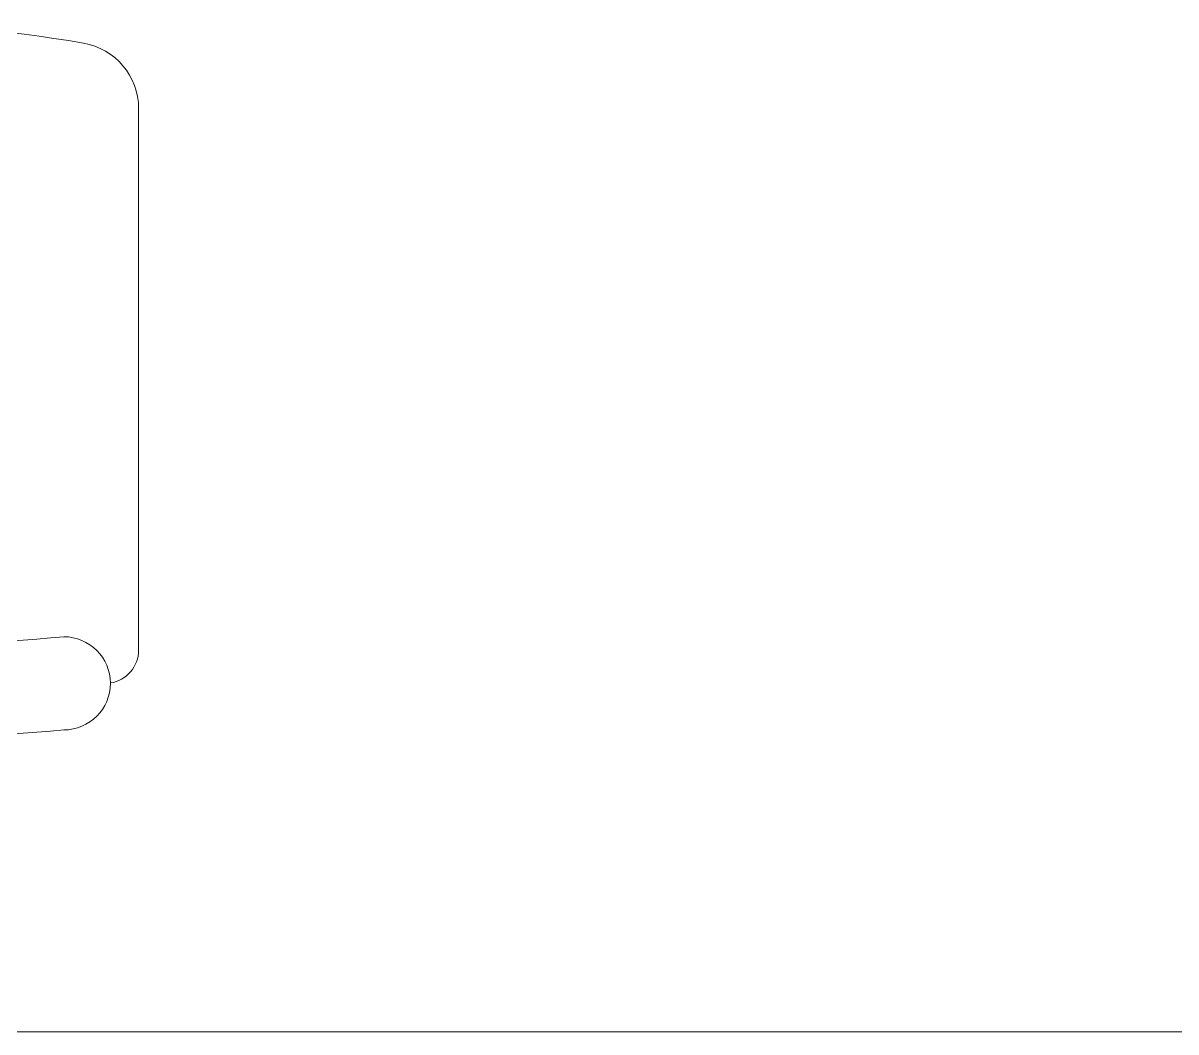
# Model space of a CAD drawing. Header units: inches. Extents: x -12418 to 57169, y -29325 to 19878.
# Drawn here: x 15936 to 16805, y -4067 to -3307 of the extents above; entities that cross this region are included whole.
import ezdxf

# ---------------------------------------------------------------- set-up
doc = ezdxf.new("R2010")
doc.units = ezdxf.units.IN
doc.header["$LTSCALE"] = 25
doc.header["$MEASUREMENT"] = 0
doc.linetypes.add('DASHDOT', pattern=[25.4, 12.7, -6.35, 0, -6.35])
doc.layers.get('0').update_dxf_attribs({"color": 8})
for name, color, linetype, lineweight in [('00-Ground Floor$0$LOADING', 253, 'Continuous', 5), ('00-Ground Floor$0$Walls', 251, 'Continuous', 5), ('E-LITE-CLNG-CNDT', 6, 'DASHDOT', 35)]:
    doc.layers.add(name, color=color, linetype=linetype, lineweight=lineweight)

# ---------------------------------------------------------------- blocks, each defined once
blk = doc.blocks.new('00-Ground Floor$0$GF21021-P')
for p, q in [((-0.22069, 0.47563), (-0.22069, 0.0675)), ((0.2205, 0.47563), (0.2205, 0.0675))]:
    blk.add_line(p, q)
for centre, radius, start, end in [((-0.0001, -0.52948), 1.06948, 80.36712, 99.63288), ((-0.17069, 0.47563), 0.05, 99.63288, 180), ((0.1705, 0.47563), 0.05, 0, 80.36712), ((-0.16429, 0.0425), 0.03511, 90, 270), ((0, 1.84674), 1.77674, 264.69456, 275.30527), ((0.16409, 0.0425), 0.03511, 270, 90), ((-0.19569, 0.0675), 0.025, 180, 261.47208), ((0.1955, 0.0675), 0.025, 278.52792, 0), ((0, 1.83136), 1.83136, 264.85322, 275.14698)]:
    blk.add_arc(centre, radius, start, end)
blk = doc.blocks.new('00-Ground Floor')
at = {"layer": '00-Ground Floor$0$Walls'}
blk.add_line((17797.72, -4067.43, 0), (14197.93, -4067.43, 0), dxfattribs=at)
at = {"layer": '00-Ground Floor$0$LOADING', "xscale": 1000, "yscale": 1000, "zscale": 1000}
blk.add_blockref('00-Ground Floor$0$GF21021-P', (15802.38, -3847.24, 0), dxfattribs=at)

msp = doc.modelspace()

# ---------------------------------------------------------------- block references
at = {"layer": 'E-LITE-CLNG-CNDT'}
msp.add_blockref('00-Ground Floor', (0, 0), dxfattribs=at)

doc.saveas('drawing.dxf')
